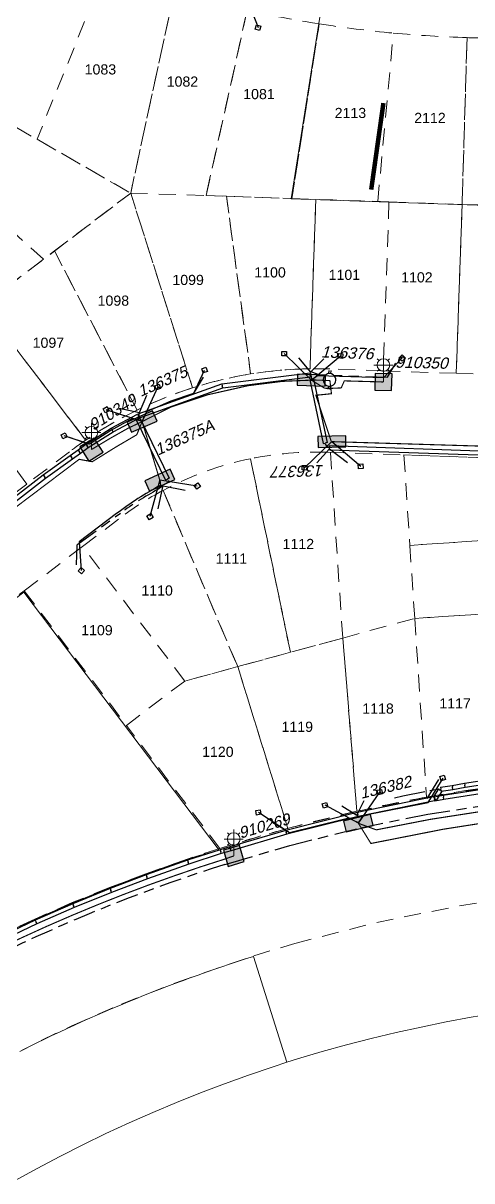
# Model space of a CAD drawing. Header units: metres. Extents: x 296308 to 298462, y 6229542 to 6231092.
# Drawn here: x 297582.5 to 297662.2, y 6230027.1 to 6230232.6 of the extents above; entities that cross this region are included whole.
import ezdxf
from ezdxf.enums import TextEntityAlignment as Align

# ---------------------------------------------------------------- set-up
doc = ezdxf.new("R2010")
doc.units = ezdxf.units.M
for name, pattern in [('Cable Exist UG', [8.2, 4, -1.2, 1.8, -1.2]), ('Dash', [5, 3, -2]), ('IECLCENT', [15.5, 9.5, -2, 2, -2])]:
    doc.linetypes.add(name, pattern=pattern)
doc.layers.get('0').update_dxf_attribs({"color": 6})
doc.layers.add('Cadastre Developer_SP_EXT', color=9, linetype='Continuous', lineweight=5)
doc.layers.add('Cadastre Land Parcels_SP_EXT', color=9, linetype='Continuous', lineweight=5)
for name, color, linetype in [('Duct_SP_EXT', 7, 'Continuous'), ('Equip_LV_EXT', 7, 'Continuous'), ('Equip_SP_SL_EXT', 7, 'Continuous'), ('Mains_HV_EXT', 7, 'Continuous'), ('Mains_LV_EXT', 7, 'Continuous'), ('Mains_LV_SL_EXT', 7, 'Continuous'), ('Mains_SL_EXT', 7, 'Continuous'), ('Notes_LV_MISC', 7, 'Continuous'), ('Notes_SP_MISC', 7, 'Continuous'), ('Services_SP_EXT', 7, 'Continuous'), ('SupportsUG_SP_LV_EXT', 7, 'Continuous'), ('SupportsUG_SP_LV_SL_EXT', 7, 'Continuous')]:
    doc.layers.add(name, color=color, linetype=linetype)
doc.styles.add('COLUMN_LABEL', font='arial.ttf')
doc.styles.add('iecARIAL', font='arial.ttf', dxfattribs={"height": 2})
doc.styles.add('POLE_LABEL', font='arial.ttf')
doc.styles.get("Standard").update_dxf_attribs({"font": 'arial.ttf'})

# ---------------------------------------------------------------- blocks, each defined once
blk = doc.blocks.new('COLUMN_EXT')
blk.add_hatch(color=256).paths.add_polyline_path([(-1.49, 1.48), (-1.49, -1.49), (1.48, -1.49), (1.48, 1.48)])
blk.add_lwpolyline([(-1.49, -1.49), (1.48, -1.49), (1.48, 1.48), (-1.49, 1.48)], close=True)
at = {"style": 'COLUMN_LABEL', "oblique": 15, "flags": 8}
blk.add_attdef('ASSET_NUM', text='', height=2, dxfattribs=at).set_placement((2, 2), align=Align.BOTTOM_LEFT)
at = {"flags": 9}
for tag, style, p in [('STRUCTURE_PLANT_NUMBER', 'POLE_LABEL', (1.81, 0.03)), ('STREET_CODE', 'COLUMN_LABEL', (1.81, -0.2))]:
    blk.add_attdef(tag, text='', height=0.2, dxfattribs=dict(at, style=style)).set_placement(p, align=Align.MIDDLE_LEFT)
for tag, p in [('COLUMN_TYPE', (1.81, -0.4)), ('OWNED_BY', (1.81, -0.6)), ('STATE', (1.81, -0.8)), ('USAGE', (1.81, -1)), ('STREETNAME', (1.81, -1.6)), ('SUBURB', (1.81, -1.8)), ('LEGEND', (1.81, -1.2)), ('LOCATION', (1.81, -1.4)), ('NOTES', (1.81, -2))]:
    blk.add_attdef(tag, text='', height=0.2, dxfattribs=at).set_placement(p, align=Align.MIDDLE_LEFT)
at = {"flags": 1}
blk.add_attdef('Z', (1.81, -2.35), '', height=0.2, dxfattribs=at)
blk = doc.blocks.new('PILLAR_EXT')
blk.add_hatch(color=256).paths.add_polyline_path([(-2.475, 0.99), (-2.475, -0.99), (2.475, -0.99), (2.475, 0.99)])
blk.add_lwpolyline([(-2.475, -0.99), (2.475, -0.99), (2.475, 0.99), (-2.475, 0.99)], close=True)
at = {"style": 'iecARIAL', "oblique": 15, "flags": 8}
blk.add_attdef('ASSET_NUM', text='', height=2, dxfattribs=at).set_placement((1.5, 3.5), align=Align.BOTTOM_LEFT)
for tag, p, flags in [('OWNED_BY', (0, -0.2), 9), ('STATE', (0, -0.4), 9), ('SUPPORT_TYPE', (0, -0.6), 9), ('STREETNAME', (0, -1.8), 9), ('SUBURB', (0, -2), 1), ('USAGE', (0, -0.8), 9), ('LEGEND', (0, -1), 9), ('LOCATION', (0, -1.2), 9), ('NOTES', (0, -1.4), 9), ('PARENT', (0, -1.6), 9)]:
    blk.add_attdef(tag, p, '', height=0.2, dxfattribs=dict(flags=flags))
blk = doc.blocks.new('*U169')
at = {"lineweight": 15}
for p, q in [((0, 1.75), (0, 6.25)), ((-2.25, 4), (2.25, 4)), ((-1.46, 5.46), (-1.06, 5.06)), ((-1.46, 2.54), (-1.06, 2.94)), ((1.46, 5.46), (1.06, 5.06)), ((1.46, 2.54), (1.06, 2.94)), ((0, 0), (0, 2.5))]:
    blk.add_line(p, q, dxfattribs=at)
blk.add_circle((0, 4), 1.5, dxfattribs=at)
at = {"style": 'iecARIAL', "oblique": 15, "flags": 9}
blk.add_attdef('ASSET_NUM', text='', height=2, dxfattribs=at).set_placement((1.5, 1.5), align=Align.BOTTOM_RIGHT)
for tag, p, height, flags in [('OPERATING_VOLTAGE', (0.98, -1.65), 0.2, 9), ('ORIENTATION', (0.98, -1.85), 0.2, 9), ('OWNED_BY', (0.98, -2.05), 0.2, 9), ('STATE', (0.98, -2.25), 0.2, 9), ('CONSTRUCTED_VOLTAGE', (0.98, -0.65), 0.2, 9), ('CONTROL_TYPE', (0.98, -0.85), 0.2, 9), ('LANTERN_PURPOSE', (0.98, -1.05), 0.2, 9), ('LANTERN_TYPE', (0.98, -1.25), 0.2, 9), ('NO_PHASES', (0.98, -1.45), 0.2, 9), ('USAGE', (0.98, -2.45), 0.2, 9), ('CEXIST', (0.98, -2.65), 0.2, 9), ('CNEW', (0.98, -2.85), 0.2, 9), ('LNUMBER', (2.18, -3.25), 2.5, 8), ('CNUMBER', (0.98, -3.05), 0.2, 9), ('CREMOVE', (0.98, -3.25), 0.2, 9), ('CREPLACE', (0.98, -3.45), 0.2, 9), ('LKINGHEIGHT', (0.98, -3.65), 0.2, 9), ('LBRACKET', (0.98, -3.85), 0.2, 9), ('LBRACKETVOCAB', (0.98, -4.05), 0.2, 9), ('LCATEGORY', (0.98, -4.25), 0.2, 9), ('LCHARGE1', (0.98, -4.45), 0.2, 9), ('LCHARGE1PERCENT', (0.98, -4.65), 0.2, 9), ('LCHARGE2', (0.98, -4.85), 0.2, 9), ('LCHARGE2PERCENT', (0.98, -5.05), 0.2, 9), ('LCHARGE3', (0.98, -5.25), 0.2, 9), ('LCHARGE3PERCENT', (0.98, -5.45), 0.2, 9), ('LEXIST', (0.98, -5.65), 0.2, 9), ('LLAMP', (0.98, -5.85), 0.2, 9), ('LLAMPVOCAB', (0.98, -6.05), 0.2, 9), ('LMAST', (0.98, -6.25), 0.2, 9), ('LMASTVOCAB', (0.98, -6.45), 0.2, 9), ('LNEW', (0.98, -6.65), 0.2, 9), ('LANTNUMBER', (0.98, -6.85), 0.2, 9), ('LOUTREACH', (0.98, -7.25), 0.2, 9), ('LOUTREACHVOCAB', (0.98, -7.45), 0.2, 9), ('LRATECODE', (0.98, -7.65), 0.2, 9), ('LREMOVE', (0.98, -7.85), 0.2, 9), ('LREPLACE', (0.98, -8.05), 0.2, 9), ('LTYPE', (0.98, -8.25), 0.2, 9), ('STREETNAME', (0.98, -9.25), 0.2, 9), ('SUBURB', (0.98, -9.45), 0.2, 1), ('LTYPEVOCAB', (0.98, -8.45), 0.2, 9), ('LEGEND', (0.98, -8.65), 0.2, 9), ('LOCATION', (0.98, -8.85), 0.2, 9), ('NOTES', (0.98, -9.05), 0.2, 9)]:
    blk.add_attdef(tag, p, '', height=height, dxfattribs=dict(flags=flags))
blk = doc.blocks.new('CCP_EXT')
at = {"flags": 9}
for tag, p in [('STATE', (0, -1.8)), ('NOTES', (0, -2))]:
    blk.add_attdef(tag, text='', height=0.2, dxfattribs=at).set_placement(p, align=Align.MIDDLE_LEFT)
blk.add_wipeout([(0, 0.57), (0.57, 0), (0, -0.57), (-0.57, 0)])
blk.add_lwpolyline([(-0.57, 0), (0, 0.57), (0.57, 0), (0, -0.57), (-0.57, 0)])
at = {"flags": 1}
blk.add_attdef('Z', (0, 0), '', height=0.2, dxfattribs=at)
at = {"flags": 9}
for tag, p in [('CCP_TYPE', (0, 0)), ('CONSTRUCTED_VOLTAGE', (0, -0.2)), ('OPERATING_VOLTAGE', (0, -0.6)), ('ORIENTATION', (0, -0.8)), ('OWNED_BY', (0, -1)), ('NO_PHASES', (0, -0.4)), ('USAGE', (0, -1.2)), ('LEGEND', (0, -1.4)), ('LIFE_SUPPORT', (0, -1.6))]:
    blk.add_attdef(tag, text='', height=0.2, dxfattribs=at).set_placement(p, align=Align.MIDDLE_LEFT)
blk = doc.blocks.new('LV_UG_LINKS_OPEN_EXT')
for p, q in [((-0.25, 1.47), (-0.25, 2.22)), ((0.25, 1.47), (0.25, 2.22)), ((-0.25, -1.47), (-0.25, -2.22)), ((0.25, -1.47), (0.25, -2.22))]:
    blk.add_line(p, q)
at = {"flags": 9}
for tag, p in [('ACTUAL_STATUS', (0, 0)), ('CONSTRUCTED_VOLTAGE', (0, -0.2)), ('OPERATING_VOLTAGE', (0, -0.6)), ('ORIENTATION', (0, -0.8)), ('STATE', (0, -1)), ('SWITCH_TYPE', (0, -1.2)), ('NO_PHASES', (0, -0.4)), ('USAGE', (0, -1.4)), ('NOTES', (0, -1.6))]:
    blk.add_attdef(tag, text='', height=0.2, dxfattribs=at).set_placement(p, align=Align.MIDDLE_LEFT)
at = {"flags": 1}
blk.add_attdef('Z', (0, 0), '', height=0.2, dxfattribs=at)
blk.add_wipeout([(-0.25, 1.47), (-0.43, 1.43), (-0.61, 1.36), (-0.77, 1.28), (-0.93, 1.17), (-1.07, 1.05), (-1.19, 0.9), (-1.29, 0.75), (-1.38, 0.58), (-1.44, 0.4), (-1.48, 0.22), (-1.49, 0.03), (-1.49, -0.16), (-1.45, -0.34), (-1.4, -0.52), (-1.32, -0.69), (-1.23, -0.85), (-1.11, -1), (-0.98, -1.13), (-0.83, -1.24), (-0.66, -1.34), (-0.49, -1.41), (-0.31, -1.46), (-0.13, -1.49), (0.06, -1.49), (0.25, -1.47), (0.43, -1.43), (0.61, -1.36), (0.77, -1.28), (0.93, -1.17), (1.07, -1.05), (1.19, -0.9), (1.29, -0.75), (1.38, -0.58), (1.44, -0.4), (1.48, -0.22), (1.49, -0.03), (1.49, 0.16), (1.45, 0.34), (1.4, 0.52), (1.32, 0.69), (1.23, 0.85), (1.11, 1), (0.98, 1.13), (0.83, 1.24), (0.66, 1.34), (0.49, 1.41), (0.31, 1.46), (0.13, 1.49), (-0.06, 1.49)])
blk.add_lwpolyline([(0, -1.49, 1), (0, 1.49, 1)], format="xyb", close=True)

msp = doc.modelspace()

# ---------------------------------------------------------------- linework, layer by layer
at = {"layer": 'Cadastre Developer_SP_EXT', "linetype": 'Dash'}
for points in [[(297609.4, 6230238.24, -0.015317), (297597.21, 6230242.18), (297597.21, 6230242.18), (297585, 6230212.02), (297601.64, 6230202.48)], [(297622.33, 6230234.94, -0.01596), (297609.4, 6230238.24), (297609.4, 6230238.24), (297601.64, 6230202.48), (297615.03, 6230202.02)], [(297648.29, 6230230.87, -0.015863), (297635.13, 6230232.52), (297635.13, 6230232.52), (297630.25, 6230201.5), (297645.52, 6230200.98)], [(297660.51, 6230200.47), (297645.52, 6230200.98), (297648.29, 6230230.87), (297648.29, 6230230.87, 0.015696), (297661.39, 6230230.07)], [(297673.5, 6230200.02), (297660.51, 6230200.47), (297661.39, 6230230.07), (297661.39, 6230230.07, 0.005454), (297665.95, 6230229.98), (297665.95, 6230229.98), (297673.74, 6230229.92)], [(297601.64, 6230202.48), (297586.15, 6230190.72), (297561.65, 6230212.85), (297561.65, 6230212.85, 0.025593), (297568.35, 6230221.55)], [(297586.15, 6230190.72), (297575.14, 6230182.37), (297554.08, 6230204.87), (297554.08, 6230204.87, 0.025614), (297561.65, 6230212.85)]]:
    msp.add_lwpolyline(points, format="xyb", close=True, dxfattribs=at)
for points in [[(297673.5, 6230200.02), (297660.51, 6230200.47), (297659.48, 6230170.48), (297672.47, 6230170.04), (297673.5, 6230200.02)], [(297565.03, 6230174.7), (297554.68, 6230166.84), (297572.86, 6230142.97), (297583.21, 6230150.83), (297565.03, 6230174.7)], [(297680.57, 6230150.97), (297676.31, 6230155.1), (297650.17, 6230155.99), (297651.23, 6230139.94), (297681.17, 6230141.92), (297680.57, 6230150.97)], [(297681.17, 6230141.92), (297651.23, 6230139.94), (297652.09, 6230126.97), (297682.03, 6230128.95), (297681.17, 6230141.92)]]:
    msp.add_lwpolyline(points, close=True, dxfattribs=at)
msp.add_lwpolyline([(297573.03, 6230045.52), (297585.71, 6230052.06), (297591.16, 6230054.63), (297600, 6230058.49), (297609.67, 6230062.31), (297623.48, 6230067.07), (297630.81, 6230069.28), (297645.33, 6230073.01), (297660.07, 6230075.96), (297673.9, 6230078), (297685.52, 6230079.17), (297701.21, 6230079.97), (297711.22, 6230080.03), (297722.54, 6230079.66), (297736.56, 6230078.56), (297759.52, 6230075.35), (297805.47, 6230068.17)], dxfattribs=at)
at = {"layer": 'Cadastre Land Parcels_SP_EXT', "linetype": 'Continuous'}
for points in [[(297739.6, 6230197.72), (297630.15, 6230201.45), (297637.81, 6230250.28)], [(297637.81, 6230250.28), (297630.15, 6230201.45), (297739.6, 6230197.72), (297769.61, 6230197.92), (297769.81, 6230225.15), (297769.81, 6230225.15), (297765.84, 6230229.17), (297766.05, 6230247.18)], [(297550.45, 6230107.18), (297582.63, 6230131.61), (297617.36, 6230085.82), (297613.38, 6230084.75), (297608.73, 6230083.17), (297604.11, 6230081.52), (297599.52, 6230079.78), (297594.95, 6230077.97), (297590.41, 6230076.09), (297585.91, 6230074.13), (297581.44, 6230072.11)], [(297581.01, 6230027.13), (297585.01, 6230029.33), (297589.05, 6230031.47), (297593.13, 6230033.53), (297597.24, 6230035.52), (297601.39, 6230037.43), (297605.57, 6230039.28), (297609.78, 6230041.05), (297614.02, 6230042.75), (297618.29, 6230044.37), (297622.59, 6230045.92), (297626.92, 6230047.39), (297629.38, 6230048.18), (297623.44, 6230066.97), (297622.02, 6230066.52), (297620.62, 6230066.07), (297619.21, 6230065.6), (297617.81, 6230065.13), (297616.41, 6230064.65), (297615.01, 6230064.17), (297613.62, 6230063.67), (297612.22, 6230063.17), (297610.83, 6230062.66), (297609.45, 6230062.15), (297608.06, 6230061.63), (297606.68, 6230061.1), (297605.3, 6230060.56), (297603.92, 6230060.01), (297602.55, 6230059.46), (297601.18, 6230058.9), (297599.81, 6230058.34), (297598.45, 6230057.76), (297597.09, 6230057.18), (297595.73, 6230056.59), (297594.37, 6230056), (297593.02, 6230055.4), (297591.67, 6230054.79), (297590.33, 6230054.17), (297588.99, 6230053.55), (297587.65, 6230052.92), (297586.31, 6230052.28), (297584.98, 6230051.63), (297583.65, 6230050.98), (297582.33, 6230050.32)], [(297582.33, 6230050.32), (297583.65, 6230050.98), (297584.98, 6230051.63), (297586.31, 6230052.28), (297587.65, 6230052.92), (297588.99, 6230053.55), (297590.33, 6230054.17), (297591.67, 6230054.79), (297593.02, 6230055.4), (297594.37, 6230056), (297595.73, 6230056.59), (297597.09, 6230057.18), (297598.45, 6230057.76), (297599.81, 6230058.34), (297601.18, 6230058.9), (297602.55, 6230059.46), (297603.92, 6230060.01), (297605.3, 6230060.56), (297606.68, 6230061.1), (297608.06, 6230061.63), (297609.45, 6230062.15), (297610.83, 6230062.66), (297612.22, 6230063.17), (297613.62, 6230063.67), (297615.01, 6230064.17), (297616.41, 6230064.65), (297617.81, 6230065.13), (297619.21, 6230065.6), (297620.62, 6230066.07), (297622.02, 6230066.52), (297623.44, 6230066.97), (297629.38, 6230048.18), (297631.27, 6230048.79), (297635.62, 6230050.07), (297639.98, 6230051.28), (297644.37, 6230052.41), (297648.78, 6230053.46), (297653.21, 6230054.44), (297657.65, 6230055.33), (297662.11, 6230056.16), (297666.58, 6230056.9)]]:
    msp.add_lwpolyline(points, dxfattribs=at)
msp.add_lwpolyline([(297559.43, 6230060.71), (297563.75, 6230063.13), (297568.12, 6230065.47), (297572.52, 6230067.75), (297576.93, 6230069.97), (297577.53, 6230070.25), (297578.78, 6230070.85), (297581.44, 6230072.11), (297585.91, 6230074.13), (297590.41, 6230076.09), (297594.95, 6230077.97), (297599.52, 6230079.78), (297604.11, 6230081.52), (297608.73, 6230083.17), (297613.38, 6230084.75), (297617.36, 6230085.82), (297582.63, 6230131.61), (297550.45, 6230107.18), (297529.95, 6230091.55), (297529.19, 6230085.94), (297549.5, 6230059.23), (297555.36, 6230058.11), (297559.43, 6230060.71)], close=True, dxfattribs=at)
at = {"layer": 'Duct_SP_EXT'}
for p, q in [((297617.82, 6230168.6), (297633.49, 6230170.54)), ((297633.49, 6230170.54), (297633.53, 6230170.19)), ((297617.82, 6230168.6), (297617.9, 6230168.24)), ((297617.98, 6230167.89), (297633.57, 6230169.83)), ((297633.43, 6230169.3), (297633.78, 6230169.37)), ((297633.57, 6230169.83), (297633.53, 6230170.19)), ((297634.13, 6230169.45), (297633.78, 6230169.37)), ((297617.98, 6230167.89), (297617.9, 6230168.24)), ((297602.67, 6230162.13), (297603, 6230162.28)), ((297602.86, 6230163.2), (297603.03, 6230162.88)), ((297602.95, 6230163.28), (297603.07, 6230162.94)), ((297603.32, 6230162.44), (297603, 6230162.28)), ((297603.19, 6230162.56), (297603.03, 6230162.88)), ((297603.19, 6230162.6), (297603.07, 6230162.94)), ((297603.32, 6230162.44), (297608.48, 6230151.84)), ((297593.7, 6230157.9), (297598.17, 6230160.74)), ((297594.08, 6230157.29), (297598.53, 6230160.11)), ((297598.17, 6230160.74), (297598.35, 6230160.42)), ((297598.53, 6230160.11), (297598.35, 6230160.42)), ((297602.67, 6230162.13), (297607.84, 6230151.53)), ((297635.84, 6230158.02), (297636.2, 6230158.1)), ((297636.55, 6230158.17), (297636.2, 6230158.1)), ((297590.9, 6230155.87), (297592.28, 6230156.9)), ((297591.32, 6230155.29), (297592.7, 6230156.31)), ((297592.28, 6230156.9), (297593.68, 6230157.89)), ((297592.28, 6230156.9), (297592.49, 6230156.6)), ((297592.7, 6230156.31), (297592.49, 6230156.6)), ((297592.7, 6230156.31), (297594.1, 6230157.3)), ((297593.68, 6230157.89), (297593.89, 6230157.59)), ((297593.7, 6230157.9), (297593.89, 6230157.59)), ((297594.08, 6230157.29), (297593.89, 6230157.59)), ((297594.1, 6230157.3), (297593.89, 6230157.59)), ((297636.94, 6230156.92), (297636.95, 6230157.28)), ((297636.96, 6230157.64), (297636.95, 6230157.28)), ((297636.96, 6230157.64), (297676.6, 6230156.25)), ((297586.09, 6230152.44), (297590.9, 6230155.88)), ((297586.52, 6230151.86), (297591.32, 6230155.29)), ((297590.9, 6230155.88), (297590.9, 6230155.87)), ((297590.9, 6230155.88), (297591.11, 6230155.58)), ((297590.9, 6230155.87), (297591.11, 6230155.58)), ((297591.32, 6230155.29), (297591.11, 6230155.58)), ((297591.32, 6230155.29), (297591.11, 6230155.58)), ((297591.32, 6230155.29), (297591.32, 6230155.29)), ((297573.07, 6230142.43), (297586.09, 6230152.44)), ((297586.09, 6230152.44), (297586.3, 6230152.15)), ((297586.52, 6230151.86), (297586.3, 6230152.15)), ((297573.5, 6230141.85), (297586.52, 6230151.86)), ((297607.84, 6230151.53), (297608.16, 6230151.69)), ((297608.48, 6230151.84), (297608.16, 6230151.69)), ((297656.3, 6230096.7), (297655.43, 6230095.28)), ((297656.3, 6230096.7), (297656.61, 6230096.51)), ((297656.91, 6230096.32), (297656.61, 6230096.51)), ((297656.78, 6230096.28), (297656.72, 6230096.64)), ((297656.78, 6230096.28), (297658.84, 6230096.63)), ((297658.84, 6230096.63), (297658.84, 6230096.63)), ((297660.96, 6230097.73), (297665.62, 6230098.41)), ((297660.96, 6230097.73), (297661.02, 6230097.37)), ((297661.08, 6230097.02), (297661.02, 6230097.37)), ((297661.08, 6230097.02), (297665.71, 6230097.7)), ((297655.43, 6230095.28), (297655.65, 6230094.96)), ((297655.55, 6230095.31), (297657.13, 6230095.6)), ((297655.55, 6230095.31), (297655.62, 6230094.95)), ((297655.68, 6230094.6), (297655.62, 6230094.95)), ((297655.88, 6230094.64), (297655.65, 6230094.96)), ((297655.68, 6230094.6), (297657.25, 6230094.89)), ((297656.91, 6230096.32), (297655.88, 6230094.64)), ((297657.13, 6230095.6), (297657.19, 6230095.25)), ((297657.25, 6230094.89), (297657.19, 6230095.25)), ((297657.25, 6230094.89), (297666.75, 6230096.35)), ((297641.87, 6230092.49), (297641.95, 6230092.14)), ((297641.88, 6230092.5), (297641.97, 6230092.15)), ((297642.06, 6230091.8), (297629.38, 6230088.65)), ((297642.02, 6230091.79), (297641.95, 6230092.14)), ((297642.06, 6230091.8), (297641.97, 6230092.15)), ((297629.19, 6230089.34), (297619.26, 6230086.43)), ((297629.38, 6230088.65), (297619.46, 6230085.74)), ((297629.19, 6230089.34), (297629.28, 6230089)), ((297629.38, 6230088.65), (297629.28, 6230089)), ((297619.26, 6230086.43), (297617.52, 6230085.92)), ((297619.26, 6230086.43), (297619.36, 6230086.09)), ((297619.26, 6230086.43), (297619.36, 6230086.09)), ((297617.52, 6230085.92), (297611.73, 6230084.03)), ((297617.73, 6230085.23), (297611.96, 6230083.34)), ((297617.52, 6230085.92), (297617.63, 6230085.58)), ((297617.73, 6230085.23), (297617.63, 6230085.58)), ((297619.46, 6230085.74), (297617.73, 6230085.23)), ((297619.46, 6230085.74), (297619.36, 6230086.09)), ((297619.46, 6230085.74), (297619.36, 6230086.09)), ((297611.73, 6230084.03), (297604.38, 6230081.43)), ((297611.96, 6230083.34), (297604.63, 6230080.76)), ((297611.73, 6230084.03), (297611.84, 6230083.68)), ((297611.96, 6230083.34), (297611.84, 6230083.68)), ((297604.38, 6230081.43), (297597.98, 6230079)), ((297604.63, 6230080.76), (297598.25, 6230078.33)), ((297604.38, 6230081.43), (297604.5, 6230081.1)), ((297604.63, 6230080.76), (297604.5, 6230081.1)), ((297597.98, 6230079), (297591.34, 6230076.3)), ((297598.25, 6230078.33), (297591.62, 6230075.63)), ((297597.98, 6230079), (297598.11, 6230078.67)), ((297598.25, 6230078.33), (297598.11, 6230078.67)), ((297591.34, 6230076.3), (297584.68, 6230073.39)), ((297591.34, 6230076.3), (297591.48, 6230075.96)), ((297591.62, 6230075.63), (297591.48, 6230075.96)), ((297591.62, 6230075.63), (297584.97, 6230072.74)), ((297584.68, 6230073.39), (297576.19, 6230069.38)), ((297584.97, 6230072.74), (297576.49, 6230068.73)), ((297584.68, 6230073.39), (297584.83, 6230073.06)), ((297584.97, 6230072.74), (297584.83, 6230073.06))]:
    msp.add_line(p, q, dxfattribs=at)
at = {"layer": 'Mains_LV_EXT', "linetype": 'IECLCENT', "lineweight": 30, "ltscale": 0.5, "const_width": 0.2, "flags": 128}
for points in [[(297603.66, 6230161.91), (297606.81, 6230151.51)], [(297642.08, 6230090.6), (297644.31, 6230087.02), (297644.31, 6230087.02), (297657.17, 6230089.55), (297669.7, 6230091.51), (297680.96, 6230092.8), (297681.8, 6230078.84), (297684.41, 6230032.05)]]:
    msp.add_lwpolyline(points, dxfattribs=at)
at = {"layer": 'Mains_LV_SL_EXT', "linetype": 'IECLCENT', "lineweight": 15, "ltscale": 0.5, "const_width": 0.2, "flags": 128}
msp.add_lwpolyline([(297603.66, 6230161.91), (297601.11, 6230160.7), (297597.96, 6230158.92), (297594.67, 6230156.95)], dxfattribs=at)
msp.add_lwpolyline([(297619.95, 6230084.81), (297618.29, 6230084.23), (297618.29, 6230084.23), (297614.01, 6230082.86), (297609.39, 6230081.28), (297604.8, 6230079.64), (297600.24, 6230077.92), (297595.7, 6230076.12), (297591.19, 6230074.25), (297586.72, 6230072.31), (297582.28, 6230070.29), (297579.63, 6230069.04), (297578.9, 6230066.55), (297578.9, 6230066.55, 0.002435), (297576.31, 6230065.28), (297576.31, 6230065.28), (297574.28, 6230066.39), (297574.28, 6230066.39), (297573.43, 6230065.96), (297569.05, 6230063.7), (297564.71, 6230061.37), (297560.41, 6230058.97), (297560.24, 6230058.87), (297556.47, 6230056.81)], format="xyb", dxfattribs=at)
at = {"layer": 'Mains_SL_EXT', "linetype": 'Cable Exist UG'}
msp.add_lwpolyline([(297646.53, 6230218.45), (297644.36, 6230203.09)], dxfattribs=at)
msp.add_lwpolyline([(297646.53, 6230218.45), (297644.36, 6230203.09)], dxfattribs=at)
at = {"layer": 'Notes_SP_MISC', "const_width": 0.8}
msp.add_lwpolyline([(297646.53, 6230218.45), (297644.36, 6230203.09)], dxfattribs=at)
msp.add_lwpolyline([(297646.53, 6230218.45), (297644.36, 6230203.09)], dxfattribs=at)
at = {"layer": 'Notes_SP_MISC', "linetype": 'Cable Exist UG'}
for points in [[(297631.46, 6230173.23), (297633.59, 6230170.66), (297635.97, 6230173.04)], [(297633.57, 6230170.55), (297633.77, 6230169.5)], [(297599.58, 6230164.32), (297603.21, 6230163.5), (297604.48, 6230166.59)], [(297603.1, 6230163.22), (297603, 6230162.28)], [(297634.71, 6230154.58), (297636.98, 6230157.05), (297640.33, 6230154.53)], [(297636.2, 6230157.88), (297636.95, 6230157.28)], [(297608.3, 6230151.44), (297608.49, 6230151.21), (297607.32, 6230150.6)], [(297648.49, 6230095.15), (297649.97, 6230095.47), (297654.78, 6230096.43), (297656.41, 6230096.72)], [(297639.16, 6230093.72), (297641.82, 6230092.03), (297643.11, 6230094.63)], [(297629.69, 6230089.1), (297626.75, 6230090.77)]]:
    msp.add_lwpolyline(points, dxfattribs=at)

# ---------------------------------------------------------------- block references
at = {"layer": 'Equip_SP_SL_EXT', "xscale": 0.75, "yscale": 0.75, "zscale": 0.75}
for p in [(297646.54, 6230168.94), (297594.67, 6230156.95), (297619.95, 6230084.81)]:
    msp.add_blockref('*U169', p, dxfattribs=at)
at = {"layer": 'Services_SP_EXT'}
for p, rotation in [((297624.26, 6230231.86), 118.2093805344334), ((297628.91, 6230173.97), 315.7394982158353), ((297614.77, 6230171.06), 244.9164060992059), ((297589.8, 6230159.38), 340.0707173778895), ((297642.49, 6230153.98), 139.5074355409799), ((297605.05, 6230145.05), 74.87563041269911), ((297592.85, 6230135.45), 93.97249594814419), ((297657.07, 6230098.62), 241.6992441120194), ((297636.17, 6230093.81), 331.4957330922109)]:
    msp.add_blockref('CCP_EXT', p, dxfattribs=dict(at, rotation=rotation))
at = {"layer": 'SupportsUG_SP_LV_EXT'}
ref = msp.add_blockref('PILLAR_EXT', (297633.73, 6230169.27), dxfattribs=dict(at, rotation=357.7394982497814))
ref.add_attrib('ASSET_NUM', '136376', dxfattribs={"layer": '0', "height": 2, "rotation": 357.7395, "style": 'iecARIAL', "oblique": 15}).set_placement((297635.37, 6230172.71), align=Align.BOTTOM_LEFT)
ref = msp.add_blockref('PILLAR_EXT', (297603.66, 6230161.91), dxfattribs=dict(at, rotation=23.71359476762673))
ref.add_attrib('ASSET_NUM', '136375', dxfattribs={"layer": '0', "height": 2, "rotation": 23.7136, "style": 'iecARIAL', "oblique": 15}).set_placement((297603.63, 6230165.72), align=Align.BOTTOM_LEFT)
ref = msp.add_blockref('PILLAR_EXT', (297606.81, 6230151.51), dxfattribs=dict(at, rotation=24.49818515725061))
ref.add_attrib('ASSET_NUM', '136375A', dxfattribs={"layer": '0', "height": 2, "rotation": 24.4982, "style": 'iecARIAL', "oblique": 15}).set_placement((297606.73, 6230155.31), align=Align.BOTTOM_LEFT)
ref = msp.add_blockref('PILLAR_EXT', (297637.38, 6230158.35), dxfattribs=dict(at, rotation=181.5074355025913))
ref.add_attrib('ASSET_NUM', '136377', dxfattribs={"layer": '0', "height": 2, "rotation": 181.5074, "style": 'iecARIAL', "oblique": 15}).set_placement((297635.97, 6230154.81), align=Align.BOTTOM_LEFT)
ref = msp.add_blockref('PILLAR_EXT', (297642.08, 6230090.6), dxfattribs=dict(at, rotation=13.49573330155073))
ref.add_attrib('ASSET_NUM', '136382', dxfattribs={"layer": '0', "height": 2, "rotation": 13.4957, "style": 'iecARIAL', "oblique": 15}).set_placement((297642.72, 6230094.35), align=Align.BOTTOM_LEFT)
at = {"layer": 'SupportsUG_SP_LV_SL_EXT'}
ref = msp.add_blockref('COLUMN_EXT', (297646.54, 6230168.94), dxfattribs=dict(at, rotation=358.6677801639643))
ref.add_attrib('ASSET_NUM', '910350', dxfattribs={"layer": '0', "height": 2, "rotation": 358.6678, "style": 'COLUMN_LABEL', "oblique": 15}).set_placement((297648.59, 6230170.89), align=Align.BOTTOM_LEFT)
ref = msp.add_blockref('COLUMN_EXT', (297594.67, 6230156.95), dxfattribs=dict(at, rotation=32.13724899407584))
ref.add_attrib('ASSET_NUM', '910349', dxfattribs={"layer": '0', "height": 2, "rotation": 32.1372, "style": 'COLUMN_LABEL', "oblique": 15}).set_placement((297595.3, 6230159.71), align=Align.BOTTOM_LEFT)
ref = msp.add_blockref('COLUMN_EXT', (297619.95, 6230084.81), dxfattribs=dict(at, rotation=16.36968558100757))
ref.add_attrib('ASSET_NUM', '910269', dxfattribs={"layer": '0', "height": 2, "rotation": 16.3697, "style": 'COLUMN_LABEL', "oblique": 15}).set_placement((297621.3, 6230087.29), align=Align.BOTTOM_LEFT)

# ---------------------------------------------------------------- texts
at = {"layer": 'Cadastre Developer_SP_EXT'}
for s, p in [('1083', (297593.46, 6230223.53)), ('1082', (297608.03, 6230221.37)), ('1081', (297621.63, 6230219.15)), ('2113', (297637.87, 6230215.8)), ('2112', (297652, 6230214.92)), ('1100', (297623.59, 6230187.5)), ('1101', (297636.8, 6230187.06)), ('1099', (297609.04, 6230186.16)), ('1102', (297649.68, 6230186.62)), ('1098', (297595.76, 6230182.48)), ('1097', (297584.22, 6230175.01)), ('1112', (297628.62, 6230139.29)), ('1111', (297616.73, 6230136.7)), ('1110', (297603.53, 6230131.03)), ('1109', (297592.84, 6230123.98)), ('1118', (297642.78, 6230110.07)), ('1117', (297656.46, 6230110.98)), ('1119', (297628.43, 6230106.83)), ('1120', (297614.32, 6230102.39))]:
    msp.add_text(s, height=1.8, dxfattribs=at).set_placement(p)

# ---------------------------------------------------------------- next in the draw order: linework, layer by layer
at = {"layer": 'Cadastre Developer_SP_EXT', "linetype": 'Dash'}
for points in [[(297635.13, 6230232.52, -0.015577), (297622.33, 6230234.94), (297622.33, 6230234.94), (297615.03, 6230202.02), (297630.25, 6230201.5)], [(297633.49, 6230171.29, 0.03663), (297622.94, 6230170.36), (297622.94, 6230170.36), (297618.64, 6230201.9), (297630.25, 6230201.5), (297634.52, 6230201.36)], [(297593.62, 6230158.63, 0.012165), (297590.77, 6230156.56), (297590.77, 6230156.56), (297583.21, 6230150.83), (297565.03, 6230174.7), (297575.39, 6230182.56)]]:
    msp.add_lwpolyline(points, format="xyb", close=True, dxfattribs=at)
for points in [[(297593.09, 6230139.75), (297582.73, 6230131.89), (297600.87, 6230107.99), (297611.23, 6230115.85), (297593.09, 6230139.75)], [(297669.07, 6230097.56), (297667.06, 6230127.96), (297652.09, 6230126.97), (297654.19, 6230095.24), (297661.17, 6230096.43), (297669.07, 6230097.56)]]:
    msp.add_lwpolyline(points, close=True, dxfattribs=at)
at = {"layer": 'Duct_SP_EXT'}
for p, q in [((297636.94, 6230156.92), (297676.57, 6230155.53)), ((297656.66, 6230096.99), (297658.72, 6230097.34)), ((297656.66, 6230096.99), (297656.72, 6230096.64)), ((297657.13, 6230095.6), (297666.66, 6230097.06)), ((297658.72, 6230097.34), (297660.96, 6230097.73)), ((297658.72, 6230097.34), (297658.72, 6230097.34)), ((297658.72, 6230097.34), (297658.78, 6230096.99)), ((297658.72, 6230097.34), (297658.78, 6230096.99)), ((297658.84, 6230096.63), (297658.78, 6230096.99)), ((297658.84, 6230096.63), (297658.78, 6230096.99)), ((297658.84, 6230096.63), (297661.08, 6230097.02)), ((297641.88, 6230092.5), (297629.19, 6230089.34))]:
    msp.add_line(p, q, dxfattribs=at)
at = {"layer": 'Mains_LV_EXT', "linetype": 'IECLCENT', "lineweight": 30, "ltscale": 0.5, "const_width": 0.2, "flags": 128}
for points in [[(297603.66, 6230161.91), (297602.72, 6230159.58), (297602.72, 6230159.58), (297598.96, 6230157.37), (297594.81, 6230154.79), (297592.48, 6230155.21), (297581.72, 6230147.09), (297563.72, 6230133.52)], [(297684.06, 6230128.87), (297685.91, 6230130.92), (297685.91, 6230130.92), (297685.19, 6230141.79), (297683.01, 6230143.27), (297682.52, 6230151.87), (297677, 6230157.16), (297637.38, 6230158.35)]]:
    msp.add_lwpolyline(points, dxfattribs=at)
at = {"layer": 'Notes_SP_MISC', "linetype": 'Cable Exist UG'}
for points in [[(297614.49, 6230169.81), (297612.75, 6230166.81)], [(297590.7, 6230159.15), (297594.06, 6230157.94)], [(297654.31, 6230095.03), (297656.39, 6230098.38)]]:
    msp.add_lwpolyline(points, dxfattribs=at)
msp.add_lwpolyline([(297592.02, 6230136.51), (297592.1, 6230140.04), (297592.27, 6230140.14), (297592.27, 6230140.14), (297599.83, 6230145.68), (297599.83, 6230145.68, -0.030369), (297606.48, 6230149.89), (297606.48, 6230149.89), (297607.37, 6230150.55)], format="xyb", dxfattribs=at)
at = {"layer": 'Services_SP_EXT'}
for points in [[(297610.01, 6230240.15), (297610.75, 6230238.85), (297616.96, 6230237.16), (297622.67, 6230235.94), (297624.26, 6230231.86)], [(297633.73, 6230169.27), (297628.91, 6230173.97)], [(297637.38, 6230158.35), (297642.49, 6230153.98)], [(297606.8, 6230151.55), (297605.05, 6230145.05)], [(297642.08, 6230090.6), (297636.17, 6230093.81)]]:
    msp.add_lwpolyline(points, dxfattribs=at)
msp.add_lwpolyline([(297606.8, 6230151.55), (297606.93, 6230150.58), (297606.93, 6230150.58, 0.039685), (297599.11, 6230145.57), (297599.11, 6230145.57), (297592.48, 6230140.54), (297592.85, 6230135.45)], format="xyb", dxfattribs=at)

# ---------------------------------------------------------------- next in the draw order: block references
for p, rotation in [((297638.91, 6230173.57), 219.739497935088), ((297606.43, 6230168.04), 245.7135948457976), ((297597.27, 6230164.02), 341.7135946418151), ((297632.5, 6230153.72), 43.50743570481652), ((297613.45, 6230150.48), 170.875630535323), ((297645.89, 6230096.14), 235.4957334337699), ((297624.31, 6230092.53), 325.7581496592032)]:
    msp.add_blockref('CCP_EXT', p, dxfattribs=dict(at, rotation=rotation))
msp.add_blockref('CCP_EXT', (297649.86, 6230173.19), dxfattribs=at)

# ---------------------------------------------------------------- next in the draw order: linework, layer by layer
at = {"layer": 'Cadastre Developer_SP_EXT', "linetype": 'Dash'}
for points in [[(297612.62, 6230167.9, 0.036694), (297602.77, 6230163.95), (297602.77, 6230163.95), (297588.1, 6230192.2), (297601.64, 6230202.48)], [(297622.94, 6230170.36, 0.036672), (297612.62, 6230167.9), (297612.62, 6230167.9), (297601.64, 6230202.48), (297618.64, 6230201.9)], [(297646.49, 6230170.93), (297637.02, 6230171.25), (297637.02, 6230171.25, 0.01217), (297633.49, 6230171.29), (297633.49, 6230171.29), (297634.52, 6230201.36), (297647.52, 6230200.91)], [(297602.77, 6230163.95, 0.036613), (297593.62, 6230158.63), (297593.62, 6230158.63), (297575.39, 6230182.56), (297588.1, 6230192.2)], [(297639.3, 6230123.49), (297630, 6230120.96), (297622.93, 6230155.32), (297622.93, 6230155.32, -0.059351), (297636.51, 6230156.46), (297636.51, 6230156.46), (297637.11, 6230156.44)], [(297630, 6230120.96), (297620.64, 6230118.41), (297607.4, 6230149.7), (297607.4, 6230149.7, -0.072051), (297622.93, 6230155.32)], [(297620.64, 6230118.41), (297611.23, 6230115.85), (297593.09, 6230139.75), (297599.71, 6230144.78), (297599.71, 6230144.78, -0.039686), (297607.4, 6230149.7)], [(297654.19, 6230095.24, 0.010515), (297641.83, 6230092.73), (297641.83, 6230092.73), (297639.3, 6230123.49), (297652.09, 6230126.97)], [(297641.83, 6230092.73, 0.010521), (297629.57, 6230089.7), (297629.57, 6230089.7), (297620.64, 6230118.41), (297639.3, 6230123.49)], [(297629.57, 6230089.7, 0.010528), (297617.45, 6230086.15), (297617.45, 6230086.15), (297600.87, 6230107.99), (297611.23, 6230115.85), (297620.64, 6230118.41)]]:
    msp.add_lwpolyline(points, format="xyb", close=True, dxfattribs=at)
msp.add_lwpolyline([(297660.51, 6230200.47), (297647.52, 6230200.91), (297646.49, 6230170.93), (297659.48, 6230170.48), (297660.51, 6230200.47)], close=True, dxfattribs=at)
for points in [[(297899.21, 6230162.27), (297788.22, 6230166.08), (297765.43, 6230166.86), (297739.44, 6230167.75), (297724.44, 6230168.26), (297711.45, 6230168.7), (297710.96, 6230168.72), (297698.46, 6230169.15), (297685.47, 6230169.59), (297672.47, 6230170.04), (297659.48, 6230170.48), (297646.49, 6230170.93), (297637.02, 6230171.25), (297637.02, 6230171.25, 0.17256), (297590.77, 6230156.56), (297590.77, 6230156.56), (297583.21, 6230150.83), (297572.86, 6230142.97)], [(297530.06, 6230091.9), (297582.73, 6230131.89), (297593.09, 6230139.75), (297599.71, 6230144.78), (297599.71, 6230144.78, -0.039686), (297607.4, 6230149.7), (297607.4, 6230149.7, -0.072051), (297622.93, 6230155.32), (297622.93, 6230155.32, -0.059351), (297636.51, 6230156.46), (297636.51, 6230156.46), (297676.31, 6230155.1), (297699.17, 6230154.32), (297725.31, 6230153.42), (297742.3, 6230152.84), (297757.29, 6230152.33), (297770.28, 6230151.88), (297783.27, 6230151.44), (297796.26, 6230150.99), (297809.26, 6230150.55)]]:
    msp.add_lwpolyline(points, format="xyb", dxfattribs=at)
msp.add_lwpolyline([(297820.91, 6230086.02), (297769.53, 6230094.05), (297755.38, 6230096.26), (297748.95, 6230097.22), (297743.82, 6230097.89), (297736.36, 6230098.7), (297728.88, 6230099.32), (297715.84, 6230099.95), (297702.78, 6230100.02), (297680.01, 6230098.78), (297669.07, 6230097.56), (297654.19, 6230095.24), (297641.83, 6230092.73), (297629.13, 6230089.58), (297617.45, 6230086.15), (297611.65, 6230084.25), (297604.3, 6230081.66), (297597.89, 6230079.22), (297591.25, 6230076.52), (297584.58, 6230073.61), (297574.83, 6230069.01)], dxfattribs=at)
at = {"layer": 'Duct_SP_EXT'}
for p, q in [((297602.95, 6230163.28), (297617.82, 6230168.6)), ((297603.19, 6230162.6), (297617.98, 6230167.89)), ((297598.17, 6230160.74), (297602.86, 6230163.2)), ((297598.53, 6230160.11), (297603.19, 6230162.56)), ((297655.43, 6230095.28), (297641.87, 6230092.49)), ((297655.88, 6230094.64), (297642.02, 6230091.79))]:
    msp.add_line(p, q, dxfattribs=at)
at = {"layer": 'Mains_HV_EXT', "linetype": 'Cable Exist UG'}
msp.add_lwpolyline([(297580.15, 6230068.26, -0.034598), (297618.35, 6230083.29), (297618.35, 6230083.29), (297619.44, 6230083.61), (297619.44, 6230083.61), (297629.91, 6230086.68), (297642.49, 6230089.8), (297654.39, 6230092.22), (297664.34, 6230093.77), (297671.44, 6230094.81), (297682.3, 6230095.99), (297686.8, 6230102.17), (297684.38, 6230139.01), (297697.92, 6230139.84), (297699.18, 6230141.37)], format="xyb", dxfattribs=at)
at = {"layer": 'Mains_LV_EXT', "linetype": 'IECLCENT', "lineweight": 30, "ltscale": 0.5, "const_width": 0.2, "flags": 128}
for points in [[(297603.66, 6230161.91), (297608.71, 6230164.46), (297615.26, 6230166.66), (297622.49, 6230168.29), (297628.53, 6230169.05), (297633.73, 6230169.27)], [(297684.06, 6230128.87), (297685.78, 6230102.43), (297682.26, 6230097.87), (297680.21, 6230094.77), (297677.57, 6230094.48), (297677.57, 6230094.48), (297669.6, 6230093.59), (297654.85, 6230091.3), (297645.26, 6230089.44), (297642.08, 6230090.6)]]:
    msp.add_lwpolyline(points, dxfattribs=at)
at = {"layer": 'Notes_SP_MISC', "linetype": 'Cable Exist UG'}
for points in [[(297633.63, 6230170.81), (297635.19, 6230170.21), (297647.26, 6230169.81), (297648.72, 6230172.26)], [(297606.51, 6230146.44), (297607.38, 6230150.51), (297611.84, 6230149.64)]]:
    msp.add_lwpolyline(points, dxfattribs=at)
at = {"layer": 'Services_SP_EXT'}
for points in [[(297603.66, 6230161.91), (297604.52, 6230163.71), (297608.81, 6230165.57), (297612.84, 6230166.94), (297614.77, 6230171.06)], [(297603.66, 6230161.91), (297606.43, 6230168.04)], [(297603.66, 6230161.91), (297601.95, 6230162.44), (297598.09, 6230160.31), (297594.33, 6230157.91), (297589.8, 6230159.38)], [(297603.66, 6230161.91), (297597.27, 6230164.02)], [(297637.38, 6230158.35), (297632.5, 6230153.72)], [(297606.8, 6230151.55), (297613.45, 6230150.48)], [(297642.11, 6230090.66), (297643.03, 6230092.03), (297654.45, 6230094.3), (297657.12, 6230098.62)], [(297642.08, 6230090.6), (297645.89, 6230096.14)], [(297642.11, 6230090.66), (297640.34, 6230091.54), (297639.41, 6230091.28), (297639.41, 6230091.28), (297629.86, 6230088.91), (297624.31, 6230092.53)]]:
    msp.add_lwpolyline(points, dxfattribs=at)

# ---------------------------------------------------------------- next in the draw order: block references
at = {"layer": 'Notes_LV_MISC'}
ref = msp.add_blockref('COLUMN_EXT', (297646.54, 6230168.94), dxfattribs=dict(at, rotation=358.6677801639643))
ref.add_attrib('ASSET_NUM', '910350', dxfattribs={"layer": '0', "height": 2, "rotation": 358.6678, "style": 'COLUMN_LABEL', "oblique": 15}).set_placement((297648.59, 6230170.89), align=Align.BOTTOM_LEFT)
ref = msp.add_blockref('PILLAR_EXT', (297603.66, 6230161.91), dxfattribs=dict(at, rotation=23.71359476762673))
ref.add_attrib('ASSET_NUM', '136375', dxfattribs={"layer": '0', "height": 2, "rotation": 23.7136, "style": 'iecARIAL', "oblique": 15}).set_placement((297603.63, 6230165.72), align=Align.BOTTOM_LEFT)
ref = msp.add_blockref('COLUMN_EXT', (297594.67, 6230156.95), dxfattribs=dict(at, rotation=32.13724899407583))
ref.add_attrib('ASSET_NUM', '910349', dxfattribs={"layer": '0', "height": 2, "rotation": 32.1372, "style": 'COLUMN_LABEL', "oblique": 15}).set_placement((297595.3, 6230159.71), align=Align.BOTTOM_LEFT)
ref = msp.add_blockref('PILLAR_EXT', (297606.81, 6230151.51), dxfattribs=dict(at, rotation=24.49818515725061))
ref.add_attrib('ASSET_NUM', '136375A', dxfattribs={"layer": '0', "height": 2, "rotation": 24.4982, "style": 'iecARIAL', "oblique": 15}).set_placement((297606.73, 6230155.31), align=Align.BOTTOM_LEFT)
ref = msp.add_blockref('PILLAR_EXT', (297637.38, 6230158.35), dxfattribs=dict(at, rotation=181.5074355025913))
ref.add_attrib('ASSET_NUM', '136377', dxfattribs={"layer": '0', "height": 2, "rotation": 181.5074, "style": 'iecARIAL', "oblique": 15}).set_placement((297635.97, 6230154.81), align=Align.BOTTOM_LEFT)
ref = msp.add_blockref('PILLAR_EXT', (297642.08, 6230090.6), dxfattribs=dict(at, rotation=13.49573330155073))
ref.add_attrib('ASSET_NUM', '136382', dxfattribs={"layer": '0', "height": 2, "rotation": 13.4957, "style": 'iecARIAL', "oblique": 15}).set_placement((297642.72, 6230094.35), align=Align.BOTTOM_LEFT)
ref = msp.add_blockref('COLUMN_EXT', (297619.95, 6230084.81), dxfattribs=dict(at, rotation=16.36968558100757))
ref.add_attrib('ASSET_NUM', '910269', dxfattribs={"layer": '0', "height": 2, "rotation": 16.3697, "style": 'COLUMN_LABEL', "oblique": 15}).set_placement((297621.3, 6230087.29), align=Align.BOTTOM_LEFT)

# ---------------------------------------------------------------- next in the draw order: block references
at = {"layer": 'Equip_LV_EXT', "xscale": 0.75, "yscale": 0.75, "zscale": 0.75, "rotation": 355.9406538627032}
msp.add_blockref('LV_UG_LINKS_OPEN_EXT', (297636.95, 6230169.31), dxfattribs=at)

# ---------------------------------------------------------------- next in the draw order: linework, layer by layer
at = {"layer": 'Duct_SP_EXT'}
for p, q in [((297633.43, 6230169.3), (297635.84, 6230158.02)), ((297634.13, 6230169.45), (297636.55, 6230158.17))]:
    msp.add_line(p, q, dxfattribs=at)
at = {"layer": 'Mains_LV_EXT', "linetype": 'IECLCENT', "lineweight": 30, "ltscale": 0.5, "const_width": 0.2, "flags": 128}
msp.add_lwpolyline([(297637.27, 6230158.38), (297634.53, 6230166.58), (297637.3, 6230166.86), (297637.02, 6230169.2), (297633.8, 6230169.31)], dxfattribs=at)
at = {"layer": 'Mains_LV_SL_EXT', "linetype": 'IECLCENT', "lineweight": 15, "ltscale": 0.5, "const_width": 0.2, "flags": 128}
msp.add_lwpolyline([(297633.73, 6230169.27), (297636.09, 6230167.83), (297636.09, 6230167.83, 0.013314), (297637.46, 6230167.82), (297637.46, 6230167.82), (297639.04, 6230167.89), (297639.58, 6230169.14), (297646.54, 6230168.94)], format="xyb", dxfattribs=at)
at = {"layer": 'Services_SP_EXT'}
for points in [[(297633.66, 6230169.29), (297634.8, 6230170.11), (297646.58, 6230169.73), (297649.86, 6230173.24)], [(297633.73, 6230169.27), (297638.91, 6230173.57)]]:
    msp.add_lwpolyline(points, dxfattribs=at)

# ---------------------------------------------------------------- next in the draw order: block references
at = {"layer": 'Notes_LV_MISC'}
ref = msp.add_blockref('PILLAR_EXT', (297633.73, 6230169.27), dxfattribs=dict(at, rotation=357.7394982497814))
ref.add_attrib('ASSET_NUM', '136376', dxfattribs={"layer": '0', "height": 2, "rotation": 357.7395, "style": 'iecARIAL', "oblique": 15}).set_placement((297635.37, 6230172.71), align=Align.BOTTOM_LEFT)

doc.saveas('drawing.dxf')
